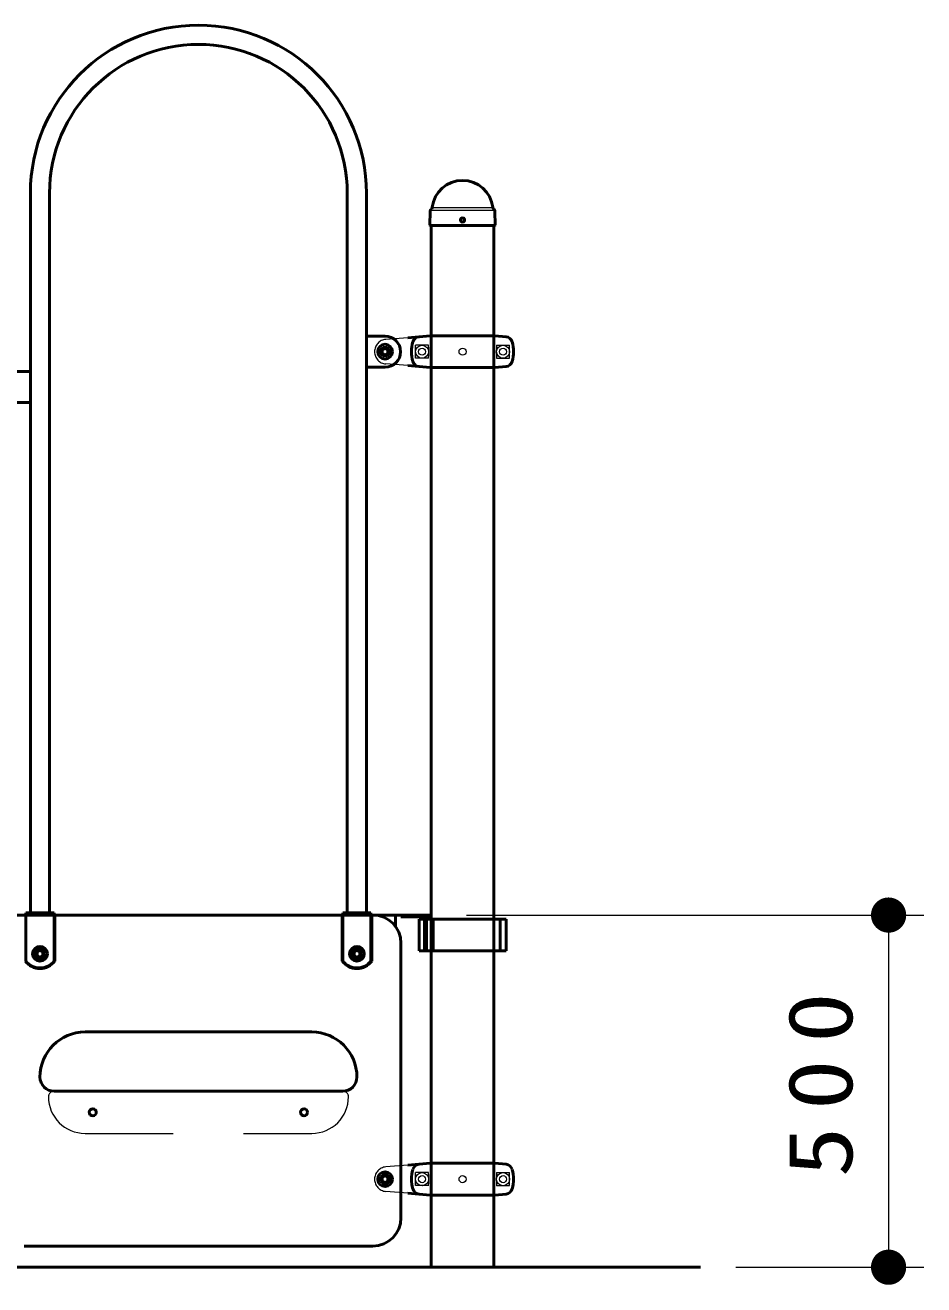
# Model space of a CAD drawing. Units: millimetres on the paper, scale 1:50. Extents: x -365 to 0, y -594 to 257.
# Drawn here: x -236.33 to -210.82, y -240.46 to -204.69 of the extents above; entities that cross this region are included whole.
import ezdxf

# ---------------------------------------------------------------- set-up
doc = ezdxf.new("R2010")
doc.units = ezdxf.units.MM
doc.linetypes.add('USER1', pattern=[4.5, 2.5, -2])
doc.layers.add('LY_1', color=140, linetype='Continuous', lineweight=50)
doc.styles.add('ＭＳ ゴシック', font='')
doc.styles.get('ＭＳ ゴシック').set_extended_font_data('MS Gothic')

# ---------------------------------------------------------------- blocks, each defined once
blk = doc.blocks.new('filled_dot')
at = {"color": 0, "linetype": 'Continuous', "lineweight": -2, "const_width": 1.25}
blk.add_lwpolyline([(-0.625, 0, 1), (0.625, 0, 1)], format="xyb", close=True, dxfattribs=at)

msp = doc.modelspace()

# ---------------------------------------------------------------- linework, layer by layer
at = {"layer": 'LY_1'}
for p, q in [((-236.187, -229.895), (-236.187, -209.459)), ((-235.643, -229.895), (-235.643, -209.458)), ((-227.187, -229.895), (-227.187, -209.458)), ((-226.643, -229.895), (-226.643, -209.459)), ((-224.844, -210.368), (-224.836, -209.972)), ((-224.811, -209.914), (-224.789, -209.892)), ((-223.019, -209.914), (-223.041, -209.892)), ((-222.986, -210.368), (-222.994, -209.972)), ((-224.844, -210.368), (-224.834, -210.378)), ((-222.996, -210.378), (-224.834, -210.378)), ((-224.806, -239.959), (-224.806, -210.378)), ((-223.024, -239.959), (-223.024, -210.378)), ((-222.996, -210.378), (-222.986, -210.368)), ((-226.115, -213.519), (-226.643, -213.519)), ((-224.835, -213.509), (-225.465, -213.564)), ((-222.995, -213.509), (-224.835, -213.509)), ((-222.995, -213.509), (-222.679, -213.536)), ((-226.195, -213.912), (-226.115, -213.866)), ((-226.195, -213.912), (-226.195, -214.005)), ((-226.115, -213.866), (-226.035, -213.912)), ((-226.035, -213.912), (-226.035, -214.005)), ((-226.195, -214.005), (-226.115, -214.051)), ((-226.115, -214.051), (-226.035, -214.005)), ((-236.715, -214.519), (-236.187, -214.519)), ((-226.115, -214.399), (-226.643, -214.399)), ((-224.835, -214.409), (-225.465, -214.353)), ((-222.995, -214.409), (-224.835, -214.409)), ((-222.995, -214.409), (-222.679, -214.381)), ((-236.715, -215.399), (-236.187, -215.399)), ((-237.165, -229.959), (-236.315, -229.959)), ((-236.365, -229.959), (-226.465, -229.959)), ((-236.315, -229.895), (-235.515, -229.895)), ((-236.315, -231.259), (-236.315, -229.895)), ((-236.165, -229.959), (-226.665, -229.959)), ((-235.515, -231.259), (-235.515, -229.895)), ((-235.515, -229.959), (-227.315, -229.959)), ((-235.495, -231.265), (-235.495, -229.959)), ((-235.495, -231.265), (-235.495, -229.959)), ((-227.335, -231.265), (-227.335, -229.959)), ((-227.335, -231.265), (-227.335, -229.959)), ((-226.515, -229.895), (-227.315, -229.895)), ((-227.315, -231.259), (-227.315, -229.895)), ((-226.515, -231.259), (-226.515, -229.895)), ((-226.515, -229.959), (-225.665, -229.959)), ((-226.495, -231.265), (-226.495, -229.959)), ((-226.495, -231.265), (-226.495, -229.959)), ((-225.815, -230.292), (-225.815, -229.959)), ((-224.806, -229.959), (-225.665, -229.959)), ((-224.806, -230.005), (-225.665, -230.005)), ((-225.151, -230.079), (-222.679, -230.079)), ((-225.151, -230.079), (-225.151, -230.979)), ((-224.996, -230.079), (-224.996, -230.979)), ((-224.937, -230.079), (-224.937, -230.979)), ((-224.749, -230.079), (-224.749, -230.979)), ((-222.845, -230.079), (-222.845, -230.979)), ((-222.679, -230.079), (-222.679, -230.979)), ((-235.995, -231.012), (-235.915, -230.966)), ((-235.995, -231.012), (-235.995, -231.105)), ((-235.915, -230.966), (-235.835, -231.012)), ((-235.835, -231.012), (-235.835, -231.105)), ((-226.995, -231.012), (-226.915, -230.966)), ((-226.995, -231.012), (-226.995, -231.105)), ((-226.915, -230.966), (-226.835, -231.012)), ((-226.835, -231.012), (-226.835, -231.105)), ((-225.665, -238.559), (-225.665, -230.759)), ((-225.151, -230.979), (-222.679, -230.979)), ((-235.995, -231.105), (-235.915, -231.151)), ((-235.915, -231.151), (-235.835, -231.105)), ((-226.995, -231.105), (-226.915, -231.151)), ((-226.915, -231.151), (-226.835, -231.105)), ((-228.195, -233.279), (-234.635, -233.279)), ((-227.315, -234.959), (-235.515, -234.959)), ((-224.835, -237.009), (-225.465, -237.064)), ((-222.995, -237.009), (-224.835, -237.009)), ((-222.995, -237.009), (-222.679, -237.036)), ((-226.195, -237.412), (-226.115, -237.366)), ((-226.195, -237.412), (-226.195, -237.505)), ((-226.195, -237.505), (-226.115, -237.551)), ((-226.115, -237.366), (-226.035, -237.412)), ((-226.115, -237.551), (-226.035, -237.505)), ((-226.035, -237.412), (-226.035, -237.505)), ((-224.835, -237.909), (-225.465, -237.853)), ((-222.995, -237.909), (-222.679, -237.881)), ((-222.995, -237.909), (-224.835, -237.909)), ((-226.465, -239.359), (-236.365, -239.359))]:
    msp.add_line(p, q, dxfattribs=at)
at = {"layer": 'LY_1', "color": 7, "lineweight": 13}
for p, q in [((-223.022, -209.948), (-224.808, -209.948)), ((-223.058, -209.878), (-224.769, -209.878)), ((-225.25, -214.143), (-225.25, -213.774)), ((-224.88, -213.774), (-225.25, -213.774)), ((-222.95, -213.774), (-222.58, -213.774)), ((-222.58, -214.143), (-222.58, -213.774)), ((-224.88, -214.143), (-225.25, -214.143)), ((-222.95, -214.143), (-222.58, -214.143)), ((-223.806, -229.959), (-210.816, -229.959)), ((-211.816, -229.959), (-211.816, -239.959)), ((-224.88, -237.274), (-225.25, -237.274)), ((-225.25, -237.643), (-225.25, -237.274)), ((-222.95, -237.274), (-222.58, -237.274)), ((-222.58, -237.643), (-222.58, -237.274)), ((-224.88, -237.643), (-225.25, -237.643)), ((-222.95, -237.643), (-222.58, -237.643)), ((-216.154, -239.959), (-210.816, -239.959))]:
    msp.add_line(p, q, dxfattribs=at)
at = {"layer": 'LY_1', "color": 7, "linetype": 'USER1', "lineweight": 13}
for p, q in [((-224.815, -213.529), (-224.815, -214.389)), ((-223.015, -213.529), (-223.015, -214.389)), ((-225.465, -213.564), (-226.096, -213.61)), ((-225.465, -214.353), (-226.096, -214.307)), ((-235.515, -229.959), (-236.165, -229.959)), ((-226.665, -229.959), (-227.315, -229.959)), ((-227.315, -234.959), (-235.515, -234.959)), ((-234.635, -236.159), (-228.195, -236.159)), ((-225.465, -237.064), (-226.096, -237.11)), ((-224.815, -237.029), (-224.815, -237.889)), ((-223.015, -237.029), (-223.015, -237.889)), ((-225.465, -237.853), (-226.096, -237.807))]:
    msp.add_line(p, q, dxfattribs=at)
at = {"layer": 'LY_1', "color": 7}
msp.add_line((-217.154, -239.959), (-311.689, -239.959), dxfattribs=at)
at = {"layer": 'LY_1'}
for centre, radius in [((-223.915, -210.218), 0.06), ((-226.115, -213.959), 0.21), ((-235.915, -231.059), 0.21), ((-235.915, -231.059), 0.15), ((-226.915, -231.059), 0.21), ((-226.915, -231.059), 0.15), ((-234.415, -235.559), 0.1), ((-234.415, -235.559), 0.1), ((-228.415, -235.559), 0.1), ((-228.415, -235.559), 0.1), ((-226.115, -237.459), 0.21)]:
    msp.add_circle(centre, radius, dxfattribs=at)
at = {"layer": 'LY_1', "color": 7, "linetype": 'USER1', "lineweight": 13}
for centre, radius in [((-226.115, -213.959), 0.15), ((-226.115, -213.959), 0.125), ((-235.915, -231.059), 0.125), ((-226.915, -231.059), 0.125), ((-226.115, -237.459), 0.15), ((-226.115, -237.459), 0.125)]:
    msp.add_circle(centre, radius, dxfattribs=at)
at = {"layer": 'LY_1', "color": 7, "lineweight": 13}
for centre, radius in [((-226.115, -213.959), 0.11), ((-225.065, -213.959), 0.185), ((-225.065, -213.959), 0.1), ((-223.915, -213.959), 0.1), ((-222.765, -213.959), 0.185), ((-222.765, -213.959), 0.1), ((-235.915, -231.059), 0.11), ((-226.915, -231.059), 0.11), ((-226.115, -237.459), 0.11), ((-225.065, -237.459), 0.185), ((-225.065, -237.459), 0.1), ((-223.915, -237.459), 0.1), ((-222.765, -237.459), 0.185), ((-222.765, -237.459), 0.1)]:
    msp.add_circle(centre, radius, dxfattribs=at)
at = {"layer": 'LY_1'}
for centre, radius, start, end in [((-231.415, -209.459), 4.772, 0, 180), ((-231.415, -209.459), 4.228, 0, 180), ((-223.915, -209.959), 0.864, 90, 173.3676), ((-223.915, -209.959), 0.864, 6.6324, 90), ((-224.752, -209.973), 0.084, 135, 178.996), ((-224.829, -209.852), 0.056, 315, 353.3676), ((-223.001, -209.852), 0.056, 186.6324, 225), ((-223.078, -209.973), 0.084, 1.0039, 45), ((-226.115, -213.959), 0.44, 270, 90), ((-225.133, -213.735), 0.2, 95, 163.8038), ((-222.697, -213.735), 0.2, 16.1962, 85), ((-224.365, -213.959), 1, 163.8038, 196.1962), ((-223.465, -213.959), 1, 343.8037, 16.1962), ((-225.133, -214.182), 0.2, 196.1962, 265), ((-222.697, -214.182), 0.2, 275, 343.8037), ((-226.465, -230.759), 0.8, 0, 90), ((-235.915, -230.959), 0.52, 216.1289, 323.8711), ((-235.915, -230.959), 0.52, 216.1289, 323.8711), ((-235.915, -230.959), 0.5, 216.8699, 323.1301), ((-226.915, -230.959), 0.52, 216.1289, 323.8711), ((-226.915, -230.959), 0.52, 216.1289, 323.8711), ((-226.915, -230.959), 0.5, 216.8699, 323.1301), ((-234.635, -234.559), 1.28, 90, 180), ((-228.195, -234.559), 1.28, 0, 90), ((-235.515, -234.559), 0.4, 180, 270), ((-227.315, -234.559), 0.4, 270, 0), ((-225.133, -237.235), 0.2, 95, 163.8038), ((-222.697, -237.235), 0.2, 16.1962, 85), ((-224.365, -237.459), 1, 163.8038, 196.1962), ((-223.465, -237.459), 1, 343.8037, 16.1962), ((-225.133, -237.682), 0.2, 196.1962, 265), ((-222.697, -237.682), 0.2, 275, 343.8037), ((-226.465, -238.559), 0.8, 270, 0)]:
    msp.add_arc(centre, radius, start, end, dxfattribs=at)
at = {"layer": 'LY_1', "color": 7, "linetype": 'USER1', "lineweight": 13}
for centre, radius, start, end in [((-224.835, -213.529), 0.02, 0, 91.9889), ((-226.065, -213.959), 0.35, 95, 265), ((-224.835, -214.389), 0.02, 270, 0), ((-236.165, -230.959), 1, 90, 98.6269), ((-226.665, -230.959), 1, 81.3731, 90), ((-235.515, -235.119), 0.16, 90, 180), ((-227.315, -235.119), 0.16, 0, 90), ((-234.635, -235.119), 1.04, 180, 270), ((-228.195, -235.119), 1.04, 270, 0), ((-226.065, -237.459), 0.35, 95, 265), ((-224.835, -237.029), 0.02, 0, 91.9889), ((-224.835, -237.889), 0.02, 270, 0)]:
    msp.add_arc(centre, radius, start, end, dxfattribs=at)
at = {"layer": 'LY_1', "color": 7, "lineweight": 13}
for centre, start, end in [((-227.44, -213.959), 355.8705, 4.1295), ((-220.39, -213.959), 175.8705, 184.1295), ((-227.44, -237.459), 355.8705, 4.1295), ((-220.39, -237.459), 175.8705, 184.1295)]:
    msp.add_arc(centre, 2.567, start, end, dxfattribs=at)

# ---------------------------------------------------------------- block references
at = {"layer": 'LY_1', "color": 7, "lineweight": 13, "xscale": 0.4, "yscale": 0.4}
for p, rotation in [((-211.816, -229.959), 270), ((-211.816, -239.959), 90)]:
    msp.add_blockref('filled_dot', p, dxfattribs=dict(at, rotation=rotation))

# ---------------------------------------------------------------- texts
at = {"layer": 'LY_1', "color": 7, "insert": (-212.816, -234.542), "char_height": 1.833, "attachment_point": 8, "rotation": 90, "style": 'ＭＳ ゴシック'}
msp.add_mtext('\\T1.33;\\W1.15;500', dxfattribs=at)

doc.saveas('drawing.dxf')
